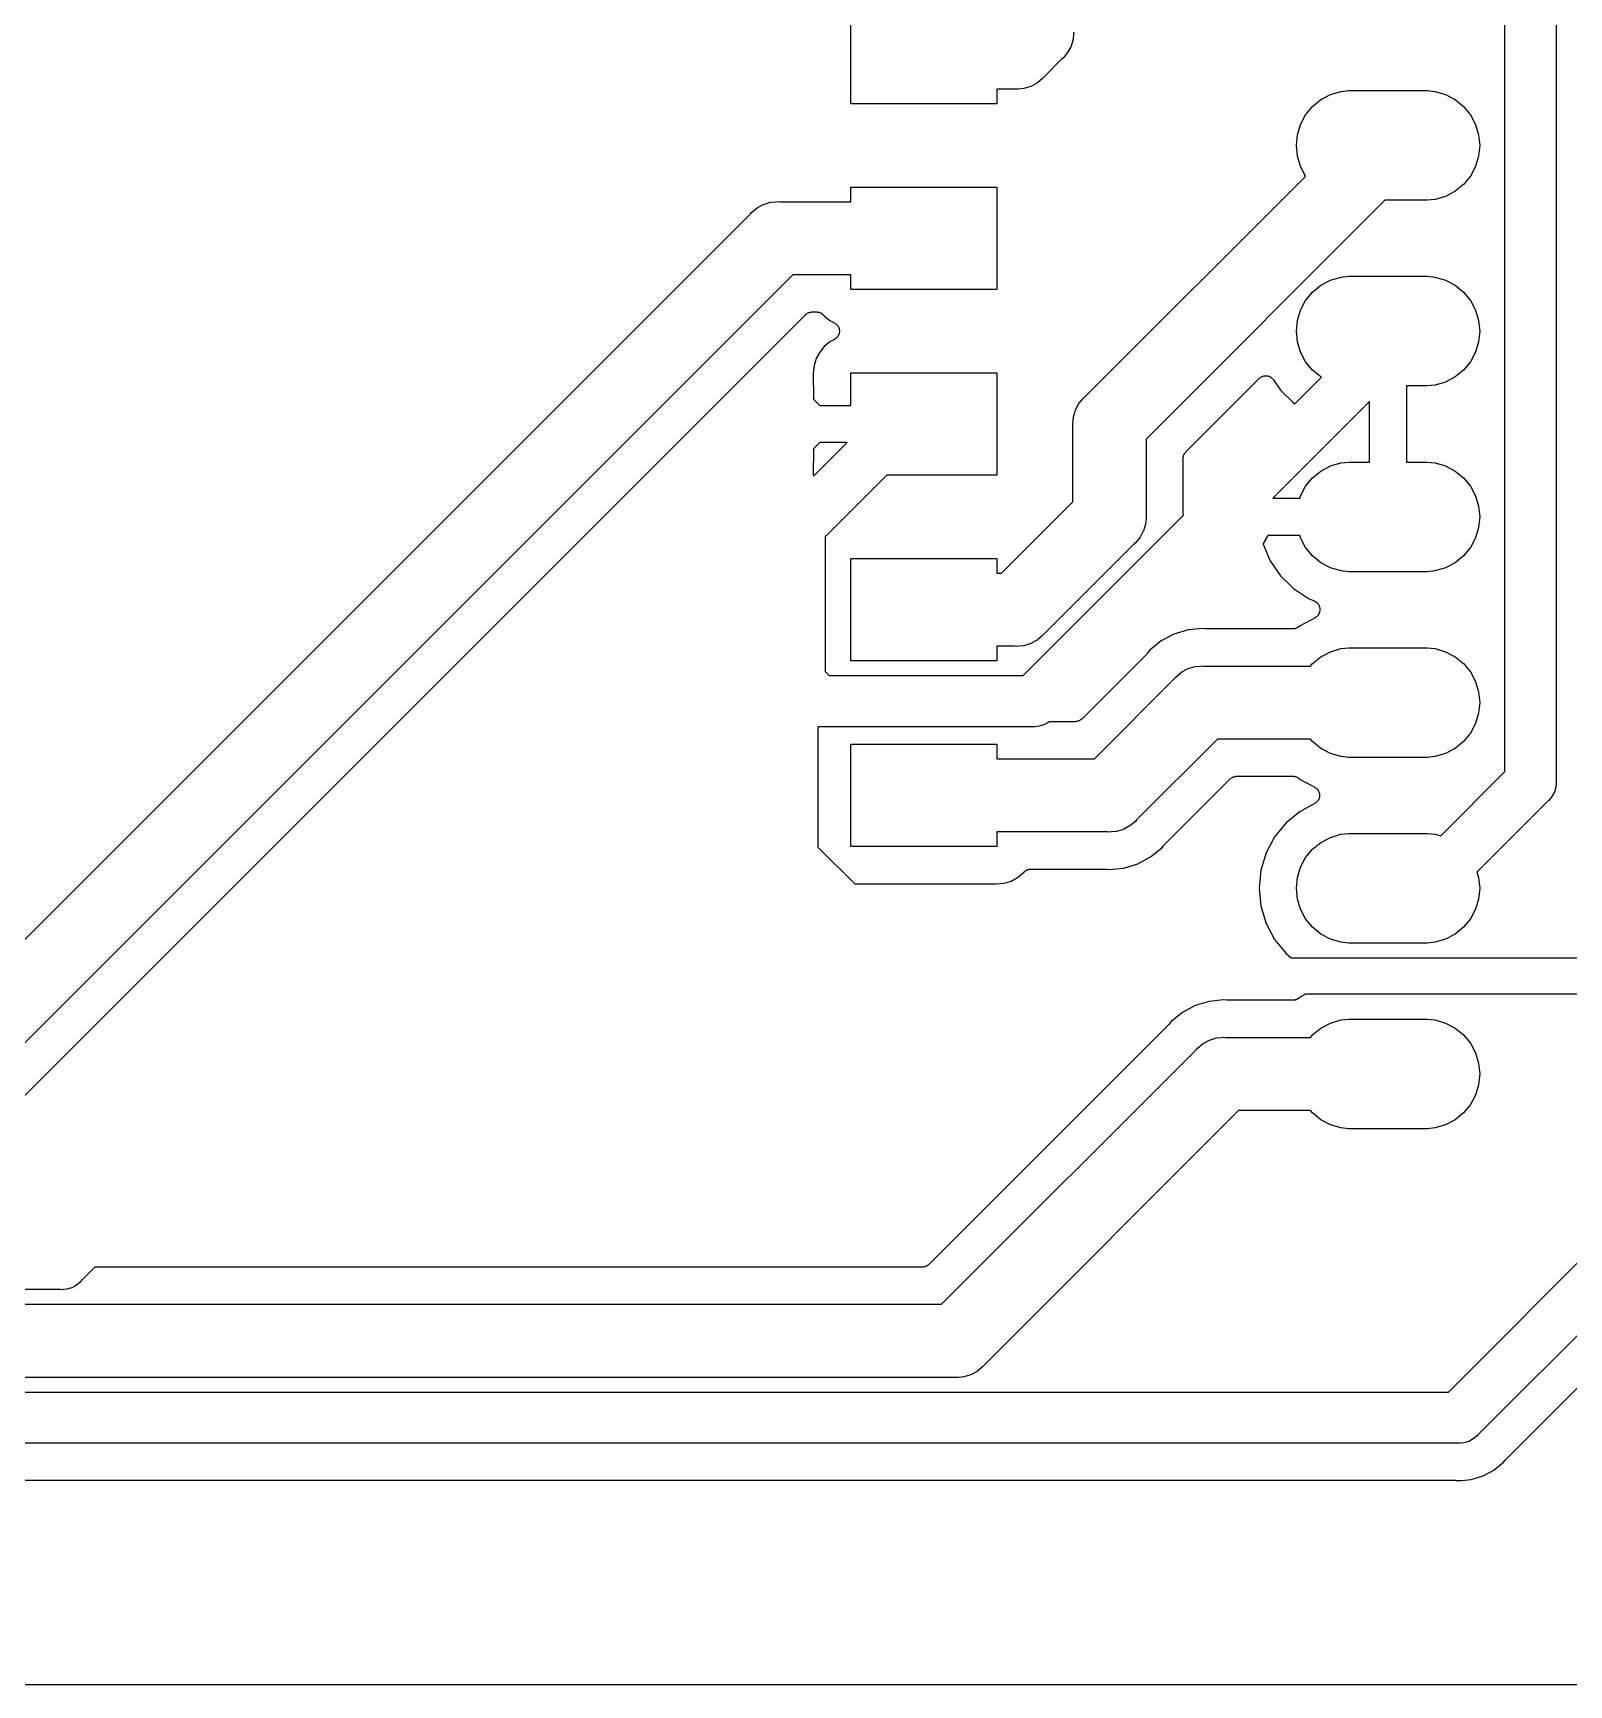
# Model space of a CAD drawing. Extents: x 72.9 to 155.7, y -140.4 to -71.7.
# Drawn here: x 113.55 to 134.56, y -140.44 to -117.84 of the extents above; entities that cross this region are included whole.
import ezdxf

# ---------------------------------------------------------------- set-up
doc = ezdxf.new("R2010")
doc.units = 0
doc.header["$MEASUREMENT"] = 0
doc.layers.add('BLACK', color=7, linetype='CONTINUOUS')

msp = doc.modelspace()

# ---------------------------------------------------------------- linework, layer by layer
at = {"layer": 'BLACK', "linetype": 'CONTINUOUS'}
for p, q in [((133.68, -127.945), (133.68, -113.805)), ((134.38, -113.677), (134.38, -128.073)), ((124.73, -118.81), (124.73, -117.41)), ((127.773, -117.928), (127.744, -118.022)), ((127.78, -117.855), (127.773, -117.928)), ((127.782, -117.83), (127.78, -117.855)), ((127.78, -117.855), (127.78, -117.855)), ((127.698, -118.109), (127.635, -118.185)), ((127.744, -118.022), (127.698, -118.109)), ((127.616, -118.201), (127.371, -118.446)), ((127.635, -118.185), (127.616, -118.201)), ((126.975, -118.61), (126.73, -118.61)), ((126.73, -118.61), (126.73, -118.81)), ((127, -118.612), (126.975, -118.61)), ((127.025, -118.61), (127, -118.612)), ((127.098, -118.603), (127.025, -118.61)), ((127.192, -118.574), (127.098, -118.603)), ((127.279, -118.528), (127.192, -118.574)), ((127.355, -118.465), (127.279, -118.528)), ((127.371, -118.446), (127.355, -118.465)), ((126.73, -118.81), (124.73, -118.81)), ((130.953, -118.961), (131.047, -118.847)), ((131.047, -118.847), (131.161, -118.753)), ((131.161, -118.753), (131.292, -118.684)), ((131.292, -118.684), (131.433, -118.641)), ((131.433, -118.641), (131.543, -118.63)), ((131.543, -118.63), (132.617, -118.63)), ((132.617, -118.63), (132.727, -118.641)), ((132.727, -118.641), (132.868, -118.684)), ((132.868, -118.684), (132.999, -118.753)), ((132.999, -118.753), (133.113, -118.847)), ((133.113, -118.847), (133.207, -118.961)), ((130.884, -119.092), (130.953, -118.961)), ((133.207, -118.961), (133.276, -119.092)), ((130.826, -119.38), (130.841, -119.233)), ((130.841, -119.233), (130.884, -119.092)), ((133.276, -119.092), (133.319, -119.233)), ((133.319, -119.233), (133.334, -119.38)), ((130.841, -119.527), (130.826, -119.38)), ((133.334, -119.38), (133.319, -119.527)), ((130.884, -119.668), (130.841, -119.527)), ((130.953, -119.799), (130.884, -119.668)), ((133.276, -119.668), (133.207, -119.799)), ((133.319, -119.527), (133.276, -119.668)), ((124.73, -120.15), (124.73, -119.95)), ((124.73, -119.95), (126.73, -119.95)), ((126.73, -119.95), (126.73, -121.35)), ((127.934, -122.819), (130.954, -119.799)), ((130.954, -119.799), (130.953, -119.799)), ((133.113, -119.913), (132.999, -120.007)), ((133.207, -119.799), (133.113, -119.913)), ((123.451, -120.232), (123.533, -120.189)), ((123.533, -120.189), (123.538, -120.186)), ((123.538, -120.186), (123.632, -120.157)), ((123.538, -120.186), (123.538, -120.186)), ((123.632, -120.157), (123.705, -120.15)), ((123.705, -120.15), (123.73, -120.148)), ((123.705, -120.15), (123.705, -120.15)), ((123.73, -120.148), (123.755, -120.15)), ((123.755, -120.15), (124.73, -120.15)), ((132.037, -120.13), (128.77, -123.397)), ((132.617, -120.13), (132.037, -120.13)), ((132.727, -120.119), (132.617, -120.13)), ((132.868, -120.076), (132.727, -120.119)), ((132.999, -120.007), (132.868, -120.076)), ((110.543, -133.13), (123.359, -120.314)), ((123.359, -120.314), (123.375, -120.295)), ((123.375, -120.295), (123.451, -120.232)), ((123.937, -121.15), (111.121, -133.966)), ((124.73, -121.15), (123.937, -121.15)), ((124.73, -121.35), (124.73, -121.15)), ((131.047, -121.387), (131.161, -121.293)), ((131.161, -121.293), (131.292, -121.224)), ((131.292, -121.224), (131.433, -121.181)), ((131.433, -121.181), (131.543, -121.17)), ((131.543, -121.17), (132.617, -121.17)), ((132.617, -121.17), (132.727, -121.181)), ((132.727, -121.181), (132.868, -121.224)), ((132.868, -121.224), (132.999, -121.293)), ((132.999, -121.293), (133.113, -121.387)), ((126.73, -121.35), (124.73, -121.35)), ((130.884, -121.632), (130.953, -121.501)), ((130.953, -121.501), (131.047, -121.387)), ((133.113, -121.387), (133.207, -121.501)), ((133.207, -121.501), (133.276, -121.632)), ((111.502, -134.303), (124.11, -121.695)), ((124.11, -121.695), (124.111, -121.695)), ((124.111, -121.695), (124.112, -121.694)), ((124.111, -121.695), (124.111, -121.695)), ((124.111, -121.695), (124.111, -121.695)), ((124.112, -121.694), (124.121, -121.687)), ((124.121, -121.687), (124.13, -121.679)), ((124.13, -121.679), (124.131, -121.678)), ((124.13, -121.679), (124.13, -121.679)), ((124.131, -121.678), (124.141, -121.673)), ((124.141, -121.673), (124.152, -121.668)), ((124.152, -121.668), (124.152, -121.667)), ((124.152, -121.667), (124.153, -121.667)), ((124.153, -121.667), (124.164, -121.664)), ((124.164, -121.664), (124.175, -121.66)), ((124.175, -121.66), (124.176, -121.66)), ((124.176, -121.66), (124.177, -121.66)), ((124.177, -121.66), (124.188, -121.659)), ((124.188, -121.659), (124.2, -121.658)), ((124.2, -121.658), (124.266, -121.658)), ((124.266, -121.658), (124.267, -121.658)), ((124.267, -121.658), (124.273, -121.659)), ((124.273, -121.659), (124.278, -121.659)), ((124.278, -121.659), (124.285, -121.66)), ((124.285, -121.66), (124.292, -121.661)), ((124.292, -121.661), (124.297, -121.662)), ((124.297, -121.662), (124.303, -121.664)), ((124.303, -121.664), (124.309, -121.666)), ((124.309, -121.666), (124.316, -121.668)), ((124.316, -121.668), (124.32, -121.671)), ((124.32, -121.671), (124.326, -121.673)), ((124.326, -121.673), (124.331, -121.677)), ((124.331, -121.677), (124.337, -121.68)), ((124.337, -121.68), (124.342, -121.684)), ((124.342, -121.684), (124.346, -121.687)), ((124.346, -121.687), (124.351, -121.692)), ((124.351, -121.692), (124.356, -121.696)), ((124.356, -121.696), (124.36, -121.7)), ((124.36, -121.7), (124.364, -121.704)), ((124.364, -121.704), (124.369, -121.711)), ((124.369, -121.711), (124.446, -121.774)), ((124.446, -121.774), (124.509, -121.808)), ((130.826, -121.92), (130.841, -121.773)), ((130.841, -121.773), (130.884, -121.632)), ((133.276, -121.632), (133.319, -121.773)), ((133.319, -121.773), (133.334, -121.92)), ((124.509, -121.808), (124.51, -121.809)), ((124.51, -121.809), (124.51, -121.809)), ((124.51, -121.809), (124.51, -121.809)), ((124.51, -121.809), (124.511, -121.809)), ((124.511, -121.809), (124.521, -121.816)), ((124.521, -121.816), (124.531, -121.823)), ((124.538, -122.01), (124.53, -122.018)), ((124.531, -121.823), (124.531, -121.823)), ((124.531, -121.823), (124.531, -121.823)), ((124.531, -121.823), (124.54, -121.832)), ((124.547, -122.001), (124.538, -122.01)), ((124.54, -121.832), (124.548, -121.84)), ((124.554, -121.991), (124.547, -122.001)), ((124.547, -122.001), (124.547, -122.001)), ((124.547, -122.001), (124.547, -122.001)), ((124.548, -121.84), (124.548, -121.84)), ((124.548, -121.84), (124.548, -121.841)), ((124.548, -121.841), (124.555, -121.851)), ((124.561, -121.981), (124.554, -121.991)), ((124.555, -121.851), (124.562, -121.861)), ((124.566, -121.969), (124.561, -121.98)), ((124.561, -121.98), (124.561, -121.98)), ((124.561, -121.98), (124.561, -121.981)), ((124.562, -121.861), (124.562, -121.861)), ((124.562, -121.861), (124.562, -121.861)), ((124.562, -121.861), (124.566, -121.872)), ((124.566, -121.872), (124.571, -121.884)), ((124.571, -121.958), (124.566, -121.969)), ((124.571, -121.884), (124.571, -121.884)), ((124.571, -121.884), (124.571, -121.884)), ((124.571, -121.884), (124.573, -121.896)), ((124.573, -121.945), (124.571, -121.957)), ((124.571, -121.957), (124.571, -121.958)), ((124.571, -121.958), (124.571, -121.958)), ((124.573, -121.896), (124.576, -121.908)), ((124.576, -121.934), (124.573, -121.945)), ((124.576, -121.908), (124.576, -121.908)), ((124.576, -121.908), (124.576, -121.909)), ((124.576, -121.909), (124.576, -121.921)), ((124.576, -121.921), (124.576, -121.933)), ((124.576, -121.933), (124.576, -121.933)), ((124.576, -121.933), (124.576, -121.934)), ((130.841, -122.067), (130.826, -121.92)), ((133.334, -121.92), (133.319, -122.067)), ((124.306, -122.206), (124.258, -122.295)), ((124.369, -122.129), (124.306, -122.206)), ((124.446, -122.066), (124.369, -122.129)), ((124.509, -122.032), (124.446, -122.066)), ((124.519, -122.025), (124.509, -122.032)), ((124.529, -122.019), (124.519, -122.025)), ((124.53, -122.018), (124.529, -122.019)), ((124.53, -122.018), (124.53, -122.018)), ((130.884, -122.208), (130.841, -122.067)), ((130.953, -122.339), (130.884, -122.208)), ((133.276, -122.208), (133.207, -122.339)), ((133.319, -122.067), (133.276, -122.208)), ((124.229, -122.39), (124.219, -122.496)), ((124.258, -122.295), (124.229, -122.39)), ((131.047, -122.453), (130.953, -122.339)), ((131.161, -122.547), (131.047, -122.453)), ((133.113, -122.453), (132.999, -122.547)), ((133.207, -122.339), (133.113, -122.453)), ((124.219, -122.496), (124.222, -122.851)), ((124.73, -122.936), (124.73, -122.49)), ((124.73, -122.49), (126.73, -122.49)), ((126.73, -122.49), (126.73, -123.89)), ((129.315, -123.57), (130.318, -122.568)), ((130.318, -122.568), (130.319, -122.566)), ((130.319, -122.566), (130.328, -122.559)), ((130.328, -122.559), (130.337, -122.552)), ((130.337, -122.552), (130.338, -122.551)), ((130.338, -122.551), (130.339, -122.551)), ((130.339, -122.551), (130.349, -122.546)), ((130.349, -122.546), (130.359, -122.54)), ((130.359, -122.54), (130.36, -122.54)), ((130.36, -122.54), (130.361, -122.539)), ((130.361, -122.539), (130.372, -122.536)), ((130.372, -122.536), (130.383, -122.533)), ((130.383, -122.533), (130.384, -122.533)), ((130.384, -122.533), (130.396, -122.532)), ((130.384, -122.533), (130.384, -122.533)), ((130.396, -122.532), (130.407, -122.53)), ((130.407, -122.53), (130.408, -122.53)), ((130.408, -122.53), (130.409, -122.53)), ((130.409, -122.53), (130.421, -122.532)), ((130.421, -122.532), (130.432, -122.533)), ((130.432, -122.533), (130.433, -122.533)), ((130.433, -122.533), (130.434, -122.533)), ((130.434, -122.533), (130.445, -122.537)), ((130.445, -122.537), (130.456, -122.54)), ((130.456, -122.54), (130.457, -122.54)), ((130.457, -122.54), (130.457, -122.541)), ((130.457, -122.541), (130.467, -122.546)), ((130.467, -122.546), (130.478, -122.551)), ((130.478, -122.551), (130.478, -122.552)), ((130.478, -122.552), (130.479, -122.552)), ((130.479, -122.552), (130.488, -122.56)), ((130.488, -122.56), (130.497, -122.567)), ((130.497, -122.567), (130.498, -122.568)), ((130.498, -122.568), (130.498, -122.568)), ((130.498, -122.568), (130.505, -122.577)), ((130.505, -122.577), (130.513, -122.586)), ((130.513, -122.586), (130.609, -122.728)), ((130.805, -122.915), (131.169, -122.551)), ((131.169, -122.551), (131.161, -122.547)), ((132.617, -122.67), (132.334, -122.67)), ((132.334, -122.67), (132.334, -123.71)), ((132.727, -122.659), (132.617, -122.67)), ((132.868, -122.616), (132.727, -122.659)), ((132.999, -122.547), (132.868, -122.616)), ((124.222, -122.851), (124.306, -122.936)), ((127.806, -122.998), (127.852, -122.911)), ((127.852, -122.911), (127.915, -122.835)), ((127.915, -122.835), (127.934, -122.819)), ((131.826, -122.884), (130.504, -124.206)), ((130.609, -122.728), (130.785, -122.902)), ((130.785, -122.902), (130.805, -122.915)), ((131.826, -123.71), (131.826, -122.884)), ((124.306, -122.936), (124.73, -122.936)), ((127.768, -123.19), (127.777, -123.092)), ((127.777, -123.092), (127.79, -123.05)), ((127.79, -123.05), (127.806, -122.998)), ((127.77, -123.215), (127.768, -123.19)), ((127.77, -124.253), (127.77, -123.215)), ((124.222, -123.529), (124.219, -123.884)), ((124.221, -123.904), (124.681, -123.444)), ((124.306, -123.444), (124.222, -123.529)), ((124.681, -123.444), (124.306, -123.444)), ((128.77, -123.397), (128.77, -124.435)), ((129.294, -123.6), (129.299, -123.589)), ((129.299, -123.589), (129.3, -123.589)), ((129.3, -123.588), (129.308, -123.579)), ((129.3, -123.589), (129.3, -123.588)), ((129.308, -123.579), (129.315, -123.57)), ((129.278, -123.658), (129.279, -123.647)), ((129.278, -123.66), (129.278, -123.658)), ((129.278, -124.404), (129.278, -123.66)), ((129.278, -123.66), (129.278, -123.66)), ((129.278, -123.66), (129.278, -123.66)), ((129.278, -123.66), (129.278, -123.66)), ((129.279, -123.647), (129.281, -123.635)), ((129.281, -123.634), (129.284, -123.623)), ((129.281, -123.635), (129.281, -123.634)), ((129.281, -123.634), (129.281, -123.634)), ((129.284, -123.623), (129.288, -123.611)), ((129.288, -123.61), (129.294, -123.6)), ((129.288, -123.611), (129.288, -123.61)), ((129.288, -123.611), (129.288, -123.611)), ((131.161, -123.833), (131.292, -123.764)), ((131.292, -123.764), (131.433, -123.721)), ((131.433, -123.721), (131.543, -123.71)), ((131.543, -123.71), (131.826, -123.71)), ((132.334, -123.71), (132.617, -123.71)), ((132.617, -123.71), (132.727, -123.721)), ((132.727, -123.721), (132.868, -123.764)), ((132.868, -123.764), (132.999, -123.833)), ((124.219, -123.884), (124.221, -123.904)), ((125.225, -123.89), (124.38, -124.735)), ((126.73, -123.89), (125.225, -123.89)), ((130.884, -124.172), (130.953, -124.041)), ((130.953, -124.041), (131.047, -123.927)), ((131.047, -123.927), (131.161, -123.833)), ((132.999, -123.833), (133.113, -123.927)), ((133.113, -123.927), (133.207, -124.041)), ((133.207, -124.041), (133.276, -124.172)), ((126.793, -125.23), (127.77, -124.253)), ((130.504, -124.206), (130.873, -124.206)), ((130.873, -124.206), (130.884, -124.172)), ((133.276, -124.172), (133.319, -124.313)), ((127.09, -126.63), (129.281, -124.439)), ((128.77, -124.485), (128.763, -124.558)), ((128.77, -124.435), (128.772, -124.46)), ((128.772, -124.46), (128.77, -124.485)), ((128.77, -124.485), (128.77, -124.485)), ((129.279, -124.41), (129.278, -124.404)), ((129.278, -124.415), (129.279, -124.41)), ((129.279, -124.417), (129.278, -124.415)), ((129.281, -124.439), (129.279, -124.417)), ((133.319, -124.313), (133.334, -124.46)), ((133.334, -124.46), (133.319, -124.607)), ((128.732, -124.657), (128.688, -124.739)), ((128.734, -124.652), (128.732, -124.657)), ((128.763, -124.558), (128.734, -124.652)), ((128.734, -124.652), (128.734, -124.652)), ((130.434, -124.714), (130.371, -124.823)), ((130.873, -124.714), (130.434, -124.714)), ((130.884, -124.748), (130.873, -124.714)), ((133.319, -124.607), (133.276, -124.748)), ((124.38, -124.735), (124.38, -126.575)), ((128.606, -124.831), (127.371, -126.066)), ((128.625, -124.815), (128.606, -124.831)), ((128.688, -124.739), (128.625, -124.815)), ((130.371, -124.823), (130.374, -124.835)), ((130.374, -124.835), (130.47, -125.063)), ((130.953, -124.879), (130.884, -124.748)), ((131.047, -124.993), (130.953, -124.879)), ((133.207, -124.879), (133.113, -124.993)), ((133.276, -124.748), (133.207, -124.879)), ((124.73, -126.43), (124.73, -125.03)), ((124.73, -125.03), (126.73, -125.03)), ((126.73, -125.03), (126.73, -125.23)), ((130.47, -125.063), (130.609, -125.268)), ((131.161, -125.087), (131.047, -124.993)), ((131.292, -125.156), (131.161, -125.087)), ((131.433, -125.199), (131.292, -125.156)), ((132.868, -125.156), (132.727, -125.199)), ((132.999, -125.087), (132.868, -125.156)), ((133.113, -124.993), (132.999, -125.087)), ((126.73, -125.23), (126.793, -125.23)), ((130.609, -125.268), (130.785, -125.442)), ((131.543, -125.21), (131.433, -125.199)), ((132.617, -125.21), (131.543, -125.21)), ((132.727, -125.199), (132.617, -125.21)), ((130.785, -125.442), (130.992, -125.578)), ((130.992, -125.578), (131.07, -125.61)), ((131.07, -125.61), (131.072, -125.611)), ((131.072, -125.611), (131.078, -125.614)), ((131.078, -125.614), (131.084, -125.616)), ((131.084, -125.616), (131.088, -125.619)), ((131.088, -125.619), (131.094, -125.622)), ((131.094, -125.622), (131.099, -125.626)), ((131.082, -125.84), (130.878, -125.949)), ((131.088, -125.836), (131.082, -125.84)), ((131.093, -125.833), (131.088, -125.836)), ((131.098, -125.829), (131.093, -125.833)), ((131.103, -125.826), (131.098, -125.829)), ((131.099, -125.626), (131.104, -125.63)), ((131.108, -125.821), (131.103, -125.826)), ((131.104, -125.63), (131.108, -125.634)), ((131.108, -125.634), (131.113, -125.638)), ((131.113, -125.817), (131.108, -125.821)), ((131.113, -125.638), (131.117, -125.643)), ((131.116, -125.813), (131.113, -125.817)), ((131.121, -125.808), (131.116, -125.813)), ((131.117, -125.643), (131.121, -125.648)), ((131.121, -125.648), (131.125, -125.653)), ((131.124, -125.803), (131.121, -125.808)), ((131.128, -125.798), (131.124, -125.803)), ((131.125, -125.653), (131.128, -125.657)), ((131.128, -125.657), (131.131, -125.663)), ((131.131, -125.793), (131.128, -125.798)), ((131.131, -125.663), (131.135, -125.668)), ((131.134, -125.788), (131.131, -125.793)), ((131.137, -125.782), (131.134, -125.788)), ((131.135, -125.668), (131.137, -125.674)), ((131.137, -125.674), (131.14, -125.679)), ((131.14, -125.776), (131.137, -125.782)), ((131.14, -125.679), (131.142, -125.685)), ((131.142, -125.77), (131.14, -125.776)), ((131.142, -125.685), (131.144, -125.691)), ((131.144, -125.765), (131.142, -125.77)), ((131.144, -125.691), (131.145, -125.697)), ((131.145, -125.759), (131.144, -125.765)), ((131.145, -125.697), (131.147, -125.703)), ((131.147, -125.752), (131.145, -125.759)), ((131.147, -125.703), (131.148, -125.709)), ((131.148, -125.746), (131.147, -125.752)), ((131.148, -125.709), (131.149, -125.716)), ((131.149, -125.741), (131.148, -125.746)), ((131.149, -125.716), (131.149, -125.722)), ((131.149, -125.722), (131.15, -125.728)), ((131.15, -125.728), (131.149, -125.734)), ((131.149, -125.734), (131.149, -125.741)), ((127.371, -126.066), (127.355, -126.085)), ((129.152, -126.064), (128.977, -126.158)), ((129.305, -126.018), (129.152, -126.064)), ((129.342, -126.007), (129.305, -126.018)), ((129.305, -126.018), (129.305, -126.018)), ((129.351, -126.006), (129.342, -126.007)), ((129.496, -125.991), (129.351, -126.006)), ((129.351, -126.006), (129.351, -126.006)), ((129.497, -125.991), (129.496, -125.991)), ((129.54, -125.987), (129.497, -125.991)), ((129.583, -125.991), (129.54, -125.987)), ((129.589, -125.991), (129.583, -125.991)), ((129.594, -125.992), (129.589, -125.991)), ((129.596, -125.992), (129.594, -125.992)), ((130.78, -125.992), (129.596, -125.992)), ((130.785, -125.991), (130.78, -125.992)), ((130.791, -125.992), (130.785, -125.991)), ((130.798, -125.99), (130.791, -125.992)), ((130.804, -125.99), (130.798, -125.99)), ((130.81, -125.988), (130.804, -125.99)), ((130.815, -125.987), (130.81, -125.988)), ((130.822, -125.984), (130.815, -125.987)), ((130.828, -125.982), (130.822, -125.984)), ((130.833, -125.98), (130.828, -125.982)), ((130.838, -125.978), (130.833, -125.98)), ((130.844, -125.974), (130.838, -125.978)), ((130.85, -125.971), (130.844, -125.974)), ((130.854, -125.967), (130.85, -125.971)), ((130.859, -125.964), (130.854, -125.967)), ((130.86, -125.963), (130.859, -125.964)), ((130.878, -125.949), (130.86, -125.963)), ((126.975, -126.23), (126.73, -126.23)), ((126.73, -126.23), (126.73, -126.43)), ((127, -126.232), (126.975, -126.23)), ((127.025, -126.23), (127, -126.232)), ((127.098, -126.223), (127.025, -126.23)), ((127.192, -126.194), (127.098, -126.223)), ((127.279, -126.148), (127.192, -126.194)), ((127.355, -126.085), (127.279, -126.148)), ((128.824, -126.284), (128.796, -126.317)), ((128.977, -126.158), (128.824, -126.284)), ((131.292, -126.304), (131.433, -126.261)), ((131.433, -126.261), (131.543, -126.25)), ((131.543, -126.25), (132.617, -126.25)), ((132.617, -126.25), (132.727, -126.261)), ((132.727, -126.261), (132.868, -126.304)), ((126.73, -126.43), (124.73, -126.43)), ((128.788, -126.327), (127.89, -127.225)), ((128.791, -126.323), (128.788, -126.327)), ((128.795, -126.319), (128.791, -126.323)), ((128.796, -126.317), (128.795, -126.319)), ((129.348, -126.536), (129.442, -126.507)), ((129.442, -126.507), (129.515, -126.5)), ((129.515, -126.5), (129.54, -126.498)), ((129.515, -126.5), (129.515, -126.5)), ((129.54, -126.498), (129.565, -126.5)), ((129.565, -126.5), (131.02, -126.5)), ((131.02, -126.5), (131.047, -126.467)), ((131.047, -126.467), (131.161, -126.373)), ((131.161, -126.373), (131.292, -126.304)), ((132.868, -126.304), (132.999, -126.373)), ((132.999, -126.373), (133.113, -126.467)), ((133.113, -126.467), (133.207, -126.581)), ((124.38, -126.575), (124.435, -126.63)), ((124.435, -126.63), (127.09, -126.63)), ((128.063, -127.77), (129.169, -126.664)), ((129.169, -126.664), (129.185, -126.645)), ((129.185, -126.645), (129.261, -126.582)), ((129.261, -126.582), (129.339, -126.54)), ((129.339, -126.54), (129.348, -126.536)), ((129.348, -126.536), (129.348, -126.536)), ((133.207, -126.581), (133.276, -126.712)), ((133.276, -126.712), (133.319, -126.853)), ((133.319, -126.853), (133.334, -127)), ((133.319, -127.147), (133.276, -127.288)), ((133.334, -127), (133.319, -127.147)), ((124.282, -127.331), (124.28, -127.334)), ((124.28, -127.334), (124.28, -128.976)), ((124.29, -127.332), (124.282, -127.331)), ((124.307, -127.33), (124.29, -127.332)), ((127.218, -127.33), (124.307, -127.33)), ((127.235, -127.332), (127.218, -127.33)), ((127.252, -127.33), (127.235, -127.332)), ((127.304, -127.325), (127.252, -127.33)), ((127.252, -127.33), (127.252, -127.33)), ((127.37, -127.305), (127.304, -127.325)), ((127.43, -127.272), (127.37, -127.305)), ((127.443, -127.262), (127.43, -127.272)), ((127.8, -127.262), (127.443, -127.262)), ((127.812, -127.261), (127.8, -127.262)), ((127.823, -127.26), (127.812, -127.261)), ((127.824, -127.26), (127.823, -127.26)), ((127.825, -127.26), (127.824, -127.26)), ((127.836, -127.256), (127.825, -127.26)), ((127.847, -127.253), (127.836, -127.256)), ((127.848, -127.253), (127.847, -127.253)), ((127.859, -127.247), (127.848, -127.252)), ((127.848, -127.252), (127.848, -127.253)), ((127.869, -127.242), (127.859, -127.247)), ((127.87, -127.241), (127.869, -127.242)), ((127.879, -127.233), (127.87, -127.241)), ((127.87, -127.241), (127.87, -127.241)), ((127.888, -127.226), (127.879, -127.233)), ((127.889, -127.225), (127.888, -127.226)), ((127.89, -127.225), (127.889, -127.225)), ((127.889, -127.225), (127.889, -127.225)), ((127.889, -127.225), (127.889, -127.225)), ((133.207, -127.419), (133.113, -127.533)), ((133.276, -127.288), (133.207, -127.419)), ((124.73, -128.97), (124.73, -127.57)), ((124.73, -127.57), (126.73, -127.57)), ((126.73, -127.57), (126.73, -127.77)), ((129.747, -127.5), (128.641, -128.606)), ((131.02, -127.5), (129.747, -127.5)), ((131.047, -127.533), (131.02, -127.5)), ((131.161, -127.627), (131.047, -127.533)), ((131.292, -127.696), (131.161, -127.627)), ((132.999, -127.627), (132.868, -127.696)), ((133.113, -127.533), (132.999, -127.627)), ((126.73, -127.77), (128.063, -127.77)), ((131.433, -127.739), (131.292, -127.696)), ((131.543, -127.75), (131.433, -127.739)), ((132.617, -127.75), (131.543, -127.75)), ((132.727, -127.739), (132.617, -127.75)), ((132.868, -127.696), (132.727, -127.739)), ((129.022, -128.943), (129.92, -128.045)), ((129.92, -128.045), (129.921, -128.045)), ((129.921, -128.045), (129.922, -128.044)), ((129.921, -128.045), (129.921, -128.045)), ((129.921, -128.045), (129.921, -128.045)), ((129.922, -128.044), (129.931, -128.037)), ((129.931, -128.037), (129.94, -128.029)), ((129.94, -128.029), (129.941, -128.028)), ((129.94, -128.029), (129.94, -128.029)), ((129.941, -128.028), (129.951, -128.023)), ((129.951, -128.023), (129.962, -128.018)), ((129.962, -128.018), (129.962, -128.017)), ((129.962, -128.017), (129.963, -128.017)), ((129.963, -128.017), (129.974, -128.014)), ((129.974, -128.014), (129.985, -128.01)), ((129.985, -128.01), (129.986, -128.01)), ((129.986, -128.01), (129.987, -128.01)), ((129.987, -128.01), (129.998, -128.009)), ((129.998, -128.009), (130.01, -128.008)), ((130.01, -128.008), (130.78, -128.008)), ((130.78, -128.008), (130.782, -128.008)), ((130.782, -128.008), (130.787, -128.009)), ((130.787, -128.009), (130.793, -128.009)), ((130.793, -128.009), (130.799, -128.01)), ((130.799, -128.01), (130.806, -128.011)), ((130.806, -128.011), (130.811, -128.012)), ((130.811, -128.012), (130.817, -128.014)), ((130.817, -128.014), (130.823, -128.016)), ((130.823, -128.016), (130.83, -128.018)), ((130.83, -128.018), (130.835, -128.021)), ((130.835, -128.021), (130.84, -128.023)), ((130.84, -128.023), (130.846, -128.027)), ((130.846, -128.027), (130.852, -128.03)), ((130.852, -128.03), (130.856, -128.034)), ((130.856, -128.034), (130.86, -128.037)), ((130.86, -128.037), (130.878, -128.051)), ((130.878, -128.051), (131.078, -128.158)), ((132.802, -128.823), (133.68, -127.945)), ((134.38, -128.107), (134.375, -128.159)), ((134.38, -128.073), (134.382, -128.09)), ((134.382, -128.09), (134.38, -128.107)), ((131.078, -128.158), (131.079, -128.159)), ((131.079, -128.159), (131.079, -128.159)), ((131.079, -128.159), (131.079, -128.159)), ((131.079, -128.159), (131.079, -128.159)), ((131.079, -128.159), (131.089, -128.166)), ((131.089, -128.166), (131.099, -128.173)), ((131.099, -128.173), (131.1, -128.173)), ((131.1, -128.173), (131.1, -128.173)), ((131.1, -128.173), (131.108, -128.182)), ((131.108, -128.182), (131.117, -128.19)), ((131.117, -128.19), (131.117, -128.19)), ((131.117, -128.19), (131.117, -128.191)), ((131.117, -128.191), (131.124, -128.201)), ((131.13, -128.331), (131.123, -128.341)), ((131.124, -128.201), (131.13, -128.211)), ((131.13, -128.211), (131.13, -128.211)), ((131.13, -128.211), (131.131, -128.211)), ((131.134, -128.319), (131.13, -128.33)), ((131.13, -128.33), (131.13, -128.33)), ((131.13, -128.33), (131.13, -128.331)), ((131.131, -128.211), (131.135, -128.222)), ((131.139, -128.308), (131.134, -128.319)), ((131.135, -128.222), (131.14, -128.234)), ((131.142, -128.295), (131.139, -128.307)), ((131.139, -128.307), (131.139, -128.308)), ((131.139, -128.308), (131.139, -128.308)), ((131.14, -128.234), (131.14, -128.234)), ((131.14, -128.234), (131.14, -128.234)), ((131.14, -128.234), (131.142, -128.246)), ((131.142, -128.246), (131.144, -128.258)), ((131.144, -128.284), (131.142, -128.295)), ((131.144, -128.258), (131.144, -128.258)), ((131.144, -128.258), (131.144, -128.259)), ((131.144, -128.259), (131.144, -128.271)), ((131.144, -128.271), (131.144, -128.283)), ((131.144, -128.283), (131.144, -128.283)), ((131.144, -128.283), (131.144, -128.284)), ((134.322, -128.285), (134.279, -128.339)), ((134.355, -128.225), (134.322, -128.285)), ((134.375, -128.159), (134.355, -128.225)), ((130.878, -128.489), (130.686, -128.646)), ((131.078, -128.382), (130.878, -128.489)), ((131.088, -128.375), (131.078, -128.382)), ((131.098, -128.369), (131.088, -128.375)), ((131.107, -128.36), (131.098, -128.368)), ((131.098, -128.368), (131.098, -128.368)), ((131.098, -128.368), (131.098, -128.369)), ((131.116, -128.351), (131.107, -128.36)), ((131.123, -128.341), (131.116, -128.351)), ((131.116, -128.351), (131.116, -128.351)), ((131.116, -128.351), (131.116, -128.351)), ((134.265, -128.35), (133.297, -129.318)), ((134.279, -128.339), (134.265, -128.35)), ((128.245, -128.77), (126.73, -128.77)), ((126.73, -128.77), (126.73, -128.97)), ((128.27, -128.772), (128.245, -128.77)), ((128.295, -128.77), (128.27, -128.772)), ((128.368, -128.763), (128.295, -128.77)), ((128.462, -128.734), (128.368, -128.763)), ((128.549, -128.688), (128.462, -128.734)), ((128.625, -128.625), (128.549, -128.688)), ((128.641, -128.606), (128.625, -128.625)), ((130.686, -128.646), (130.529, -128.838)), ((124.28, -128.976), (124.785, -129.481)), ((126.73, -128.97), (124.73, -128.97)), ((128.833, -129.112), (128.986, -128.986)), ((128.986, -128.986), (129.014, -128.953)), ((129.014, -128.953), (129.015, -128.951)), ((129.015, -128.951), (129.019, -128.947)), ((129.019, -128.947), (129.022, -128.943)), ((130.529, -128.838), (130.412, -129.056)), ((130.953, -129.121), (131.047, -129.007)), ((131.047, -129.007), (131.161, -128.913)), ((131.161, -128.913), (131.292, -128.844)), ((131.292, -128.844), (131.433, -128.801)), ((131.433, -128.801), (131.543, -128.79)), ((131.543, -128.79), (132.617, -128.79)), ((132.617, -128.79), (132.727, -128.801)), ((132.727, -128.801), (132.802, -128.823)), ((128.468, -129.263), (128.658, -129.206)), ((128.658, -129.206), (128.833, -129.112)), ((130.412, -129.056), (130.34, -129.293)), ((130.884, -129.252), (130.953, -129.121)), ((126.83, -129.471), (126.925, -129.442)), ((126.925, -129.442), (127.014, -129.394)), ((127.014, -129.394), (127.091, -129.331)), ((127.091, -129.331), (127.096, -129.324)), ((127.096, -129.324), (127.097, -129.323)), ((127.097, -129.323), (127.101, -129.319)), ((127.101, -129.319), (127.105, -129.315)), ((127.105, -129.315), (127.11, -129.311)), ((127.11, -129.311), (127.115, -129.306)), ((127.115, -129.306), (127.12, -129.303)), ((127.12, -129.303), (127.124, -129.299)), ((127.124, -129.299), (127.13, -129.296)), ((127.13, -129.296), (127.136, -129.292)), ((127.136, -129.292), (127.141, -129.29)), ((127.141, -129.29), (127.146, -129.288)), ((127.146, -129.288), (127.153, -129.286)), ((127.153, -129.286), (127.159, -129.283)), ((127.159, -129.283), (127.164, -129.282)), ((127.164, -129.282), (127.17, -129.28)), ((127.17, -129.28), (127.177, -129.28)), ((127.177, -129.28), (127.183, -129.278)), ((127.183, -129.278), (127.189, -129.279)), ((127.189, -129.279), (127.194, -129.278)), ((127.194, -129.278), (128.214, -129.278)), ((128.214, -129.278), (128.216, -129.278)), ((128.216, -129.278), (128.221, -129.279)), ((128.221, -129.279), (128.227, -129.279)), ((128.227, -129.279), (128.27, -129.283)), ((128.27, -129.283), (128.313, -129.279)), ((128.313, -129.279), (128.468, -129.263)), ((128.313, -129.279), (128.313, -129.279)), ((130.34, -129.293), (130.316, -129.54)), ((130.826, -129.54), (130.841, -129.393)), ((130.841, -129.393), (130.884, -129.252)), ((133.297, -129.318), (133.319, -129.393)), ((133.319, -129.393), (133.334, -129.54)), ((124.785, -129.481), (126.724, -129.481)), ((126.724, -129.481), (126.83, -129.471)), ((130.316, -129.54), (130.34, -129.787)), ((130.841, -129.687), (130.826, -129.54)), ((130.884, -129.828), (130.841, -129.687)), ((133.319, -129.687), (133.276, -129.828)), ((133.334, -129.54), (133.319, -129.687)), ((130.34, -129.787), (130.412, -130.024)), ((130.953, -129.959), (130.884, -129.828)), ((133.276, -129.828), (133.207, -129.959)), ((130.412, -130.024), (130.529, -130.242)), ((131.047, -130.073), (130.953, -129.959)), ((131.161, -130.167), (131.047, -130.073)), ((133.113, -130.073), (132.999, -130.167)), ((133.207, -129.959), (133.113, -130.073)), ((130.529, -130.242), (130.686, -130.434)), ((131.292, -130.236), (131.161, -130.167)), ((131.433, -130.279), (131.292, -130.236)), ((131.543, -130.29), (131.433, -130.279)), ((132.617, -130.29), (131.543, -130.29)), ((132.727, -130.279), (132.617, -130.29)), ((132.868, -130.236), (132.727, -130.279)), ((132.999, -130.167), (132.868, -130.236)), ((130.686, -130.434), (130.755, -130.49)), ((130.755, -130.49), (141.025, -130.49)), ((130.854, -131.047), (130.85, -131.051)), ((130.859, -131.044), (130.854, -131.047)), ((130.86, -131.043), (130.859, -131.044)), ((130.878, -131.029), (130.86, -131.043)), ((130.951, -130.99), (130.878, -131.029)), ((140.829, -130.99), (130.951, -130.99)), ((129.267, -131.238), (129.114, -131.364)), ((129.442, -131.144), (129.267, -131.238)), ((129.632, -131.087), (129.442, -131.144)), ((129.787, -131.071), (129.632, -131.087)), ((129.83, -131.067), (129.787, -131.071)), ((129.787, -131.071), (129.787, -131.071)), ((129.873, -131.071), (129.83, -131.067)), ((129.879, -131.071), (129.873, -131.071)), ((129.884, -131.072), (129.879, -131.071)), ((129.886, -131.072), (129.884, -131.072)), ((130.78, -131.072), (129.886, -131.072)), ((130.785, -131.071), (130.78, -131.072)), ((130.791, -131.072), (130.785, -131.071)), ((130.798, -131.07), (130.791, -131.072)), ((130.804, -131.07), (130.798, -131.07)), ((130.81, -131.068), (130.804, -131.07)), ((130.815, -131.067), (130.81, -131.068)), ((130.822, -131.064), (130.815, -131.067)), ((130.828, -131.062), (130.822, -131.064)), ((130.833, -131.06), (130.828, -131.062)), ((130.838, -131.058), (130.833, -131.06)), ((130.844, -131.054), (130.838, -131.058)), ((130.85, -131.051), (130.844, -131.054)), ((129.078, -131.407), (125.8, -134.685)), ((129.081, -131.403), (129.078, -131.407)), ((129.085, -131.399), (129.081, -131.403)), ((129.086, -131.397), (129.085, -131.399)), ((129.114, -131.364), (129.086, -131.397)), ((131.047, -131.547), (131.161, -131.453)), ((131.161, -131.453), (131.292, -131.384)), ((131.292, -131.384), (131.433, -131.341)), ((131.433, -131.341), (131.543, -131.33)), ((131.543, -131.33), (132.617, -131.33)), ((132.617, -131.33), (132.727, -131.341)), ((132.727, -131.341), (132.868, -131.384)), ((132.868, -131.384), (132.999, -131.453)), ((132.999, -131.453), (133.113, -131.547)), ((129.459, -131.744), (129.475, -131.725)), ((129.475, -131.725), (129.551, -131.662)), ((129.551, -131.662), (129.638, -131.616)), ((129.638, -131.616), (129.732, -131.587)), ((129.732, -131.587), (129.805, -131.58)), ((129.805, -131.58), (129.83, -131.578)), ((129.805, -131.58), (129.805, -131.58)), ((129.83, -131.578), (129.855, -131.58)), ((129.855, -131.58), (131.02, -131.58)), ((131.02, -131.58), (131.047, -131.547)), ((133.113, -131.547), (133.207, -131.661)), ((133.207, -131.661), (133.276, -131.792)), ((125.973, -135.23), (129.459, -131.744)), ((132.905, -136.43), (137.49, -131.845)), ((133.276, -131.792), (133.319, -131.933)), ((133.319, -131.933), (133.334, -132.08)), ((133.334, -132.08), (133.319, -132.227)), ((133.276, -132.368), (133.207, -132.499)), ((133.319, -132.227), (133.276, -132.368)), ((130.037, -132.58), (126.551, -136.066)), ((131.02, -132.58), (130.037, -132.58)), ((131.047, -132.613), (131.02, -132.58)), ((131.161, -132.707), (131.047, -132.613)), ((133.113, -132.613), (132.999, -132.707)), ((133.207, -132.499), (133.113, -132.613)), ((137.895, -132.43), (133.31, -137.015)), ((131.292, -132.776), (131.161, -132.707)), ((131.433, -132.819), (131.292, -132.776)), ((131.543, -132.83), (131.433, -132.819)), ((132.617, -132.83), (131.543, -132.83)), ((132.727, -132.819), (132.617, -132.83)), ((132.868, -132.776), (132.727, -132.819)), ((132.999, -132.707), (132.868, -132.776)), ((133.691, -137.353), (138.068, -132.975)), ((114.393, -134.722), (114.2, -134.915)), ((125.71, -134.722), (114.393, -134.722)), ((125.722, -134.721), (125.71, -134.722)), ((125.733, -134.72), (125.722, -134.721)), ((125.734, -134.72), (125.733, -134.72)), ((125.735, -134.72), (125.734, -134.72)), ((125.746, -134.716), (125.735, -134.72)), ((125.757, -134.713), (125.746, -134.716)), ((125.758, -134.713), (125.757, -134.713)), ((125.769, -134.707), (125.758, -134.712)), ((125.758, -134.712), (125.758, -134.713)), ((125.779, -134.702), (125.769, -134.707)), ((125.78, -134.701), (125.779, -134.702)), ((125.789, -134.693), (125.78, -134.701)), ((125.78, -134.701), (125.78, -134.701)), ((125.798, -134.686), (125.789, -134.693)), ((125.799, -134.685), (125.798, -134.686)), ((125.8, -134.685), (125.799, -134.685)), ((125.799, -134.685), (125.799, -134.685)), ((125.799, -134.685), (125.799, -134.685)), ((113.923, -135.03), (105.518, -135.03)), ((113.94, -135.032), (113.923, -135.03)), ((113.957, -135.03), (113.94, -135.032)), ((114.009, -135.025), (113.957, -135.03)), ((113.957, -135.03), (113.957, -135.03)), ((114.075, -135.005), (114.009, -135.025)), ((114.009, -135.025), (114.009, -135.025)), ((114.135, -134.972), (114.075, -135.005)), ((114.189, -134.929), (114.135, -134.972)), ((114.2, -134.915), (114.189, -134.929)), ((105.273, -135.23), (125.973, -135.23)), ((126.155, -136.23), (105.091, -136.23)), ((126.18, -136.232), (126.155, -136.23)), ((126.205, -136.23), (126.18, -136.232)), ((126.278, -136.223), (126.205, -136.23)), ((126.372, -136.194), (126.278, -136.223)), ((126.459, -136.148), (126.372, -136.194)), ((126.535, -136.085), (126.459, -136.148)), ((126.551, -136.066), (126.535, -136.085)), ((82.315, -136.43), (132.905, -136.43)), ((133.033, -137.13), (82.1872, -137.13)), ((133.05, -137.132), (133.033, -137.13)), ((133.067, -137.13), (133.05, -137.132)), ((133.119, -137.125), (133.067, -137.13)), ((133.067, -137.13), (133.067, -137.13)), ((133.185, -137.105), (133.119, -137.125)), ((133.245, -137.072), (133.185, -137.105)), ((133.299, -137.029), (133.245, -137.072)), ((133.31, -137.015), (133.299, -137.029)), ((133.66, -137.39), (133.683, -137.362)), ((133.683, -137.362), (133.684, -137.36)), ((133.684, -137.36), (133.687, -137.357)), ((133.687, -137.357), (133.691, -137.353)), ((133.218, -137.626), (133.38, -137.577)), ((133.38, -137.577), (133.529, -137.497)), ((133.529, -137.497), (133.66, -137.39)), ((82.2184, -137.638), (133.002, -137.638)), ((133.002, -137.638), (133.003, -137.638)), ((133.003, -137.638), (133.009, -137.639)), ((133.009, -137.639), (133.014, -137.639)), ((133.014, -137.639), (133.05, -137.642)), ((133.05, -137.642), (133.086, -137.639)), ((133.086, -137.639), (133.218, -137.626)), ((155.55, -140.437), (73.05, -140.437))]:
    msp.add_line(p, q, dxfattribs=at)

doc.saveas('drawing.dxf')
